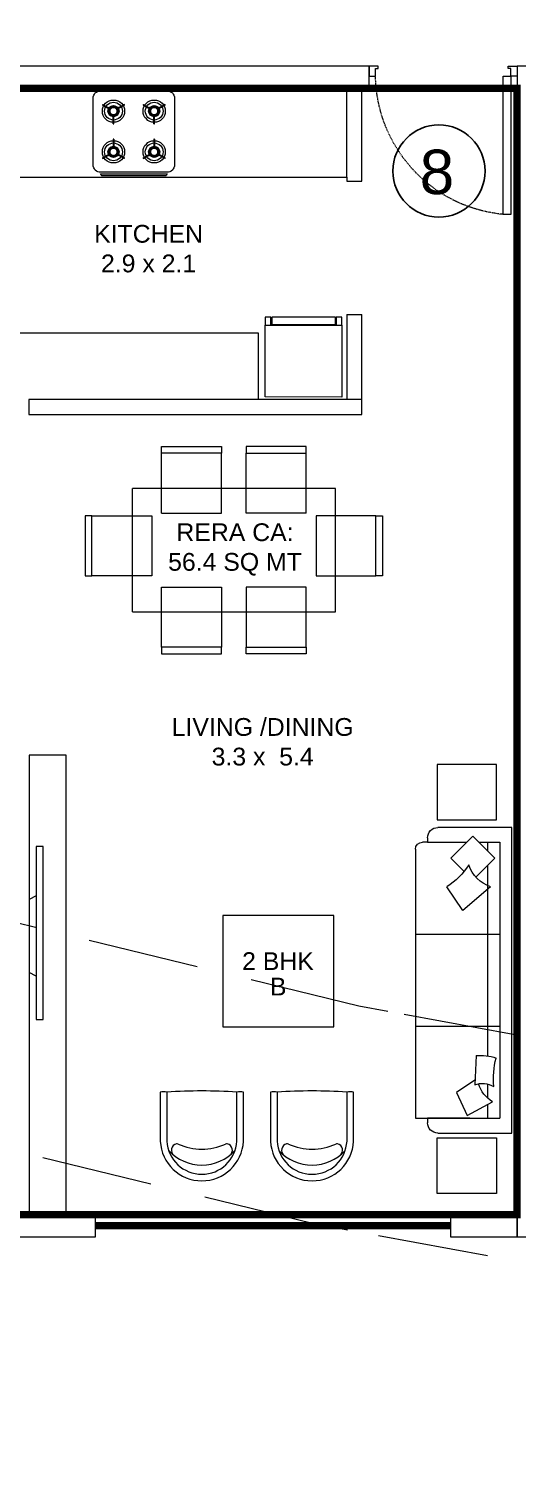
# Model space of a CAD drawing. Header units: inches. Extents: x 27644242 to 29761523, y -859349 to 216979.
# Drawn here: x 29104719 to 29108018, y -407051 to -397291 of the extents above; entities that cross this region are included whole.
import ezdxf

# ---------------------------------------------------------------- set-up
doc = ezdxf.new("R2010")
doc.units = ezdxf.units.IN
doc.header["$MEASUREMENT"] = 0
doc.set_wipeout_variables(frame=1)
doc.linetypes.add('01-Xref Col Podium Lvl-1$0$HIDDEN', pattern=[0.375, 0.25, -0.125])
doc.linetypes.add('DASHED', pattern=[0.75, 0.5, -0.25])
doc.layers.get('Defpoints').update_dxf_attribs({"color": 8})
for name, color, linetype, lineweight in [('DOOR', 4, 'Continuous', 0), ('FURN', 250, 'Continuous', 0), ('RVA Site Boundary', 17, 'Continuous', 15), ('WALL', 7, 'Continuous', 20), ('WINDOW', 162, 'Continuous', 13)]:
    doc.layers.add(name, color=color, linetype=linetype, lineweight=lineweight)
doc.layers.add('text', color=7, linetype='Continuous')
doc.styles.add('AMITS', font='arial.ttf')

# ---------------------------------------------------------------- blocks, each defined once
blk = doc.blocks.new('TVVVV')
at = {"layer": 'FURN', "ltscale": 1000, "elevation": 0}
blk.add_lwpolyline([(-129.9, 740.3), (-82, 740.3), (-82, -428.6), (-129.9, -428.6)], close=True, dxfattribs=at)
for points in [[(-129.9, 446.7), (-178.7, 422)], [(-129.9, -95.7), (-178.7, -71)]]:
    blk.add_lwpolyline(points, dxfattribs=at)
blk = doc.blocks.new('DOOR_750')
at = {"layer": 'DOOR'}
for points in [[(-70, 50), (-32.5, 50), (-32.5, 750), (-70, 750)], [(-750, 50), (-717.5, 50), (-717.5, 12.5), (-705, 12.5), (-705, 0), (-750, 0)], [(0, 50), (-32.5, 50), (-32.5, 12.5), (-45, 12.5), (-45, 0), (0, 0)]]:
    blk.add_lwpolyline(points, close=True, dxfattribs=at)
at = {"layer": 'DOOR', "linetype": 'DASHED', "ltscale": 10}
blk.add_arc((-2.4, 38), 715.2, 95.4221, 179.04025, dxfattribs=at)
blk = doc.blocks.new('FRDG')
at = {"layer": 'FURN', "color": 8, "lineweight": 0, "extrusion": (3.3432e-08, -6.87431e-09, 1), "elevation": 0}
for points in [[(9345.998, -728.492), (9346.508, -728.492), (9346.508, -727.946), (9345.998, -727.946)], [(9346.508, -727.946), (9346.566, -727.946), (9346.566, -727.986), (9346.508, -727.986)], [(9346.514, -727.992), (9346.566, -727.992), (9346.566, -728.444), (9346.514, -728.444)], [(9346.508, -728.452), (9346.566, -728.452), (9346.566, -728.492), (9346.508, -728.492)]]:
    blk.add_lwpolyline(points, close=True, dxfattribs=at)
blk = doc.blocks.new('hob')
at = {"layer": 'FURN', "extrusion": (2e-16, 7.34249e-08, 1)}
for p, q in [((-747640.1, 890446.8), (-747612.6, 890399.1)), ((-747635.8, 890449.3), (-747608.2, 890401.6)), ((-747510.5, 890377), (-747565.5, 890377)), ((-747405.4, 890377), (-747350.3, 890377)), ((-747280.1, 890449.3), (-747307.7, 890401.6)), ((-747275.8, 890446.8), (-747303.3, 890399.1)), ((-747640.1, 890302.2), (-747612.6, 890349.9)), ((-747635.8, 890299.7), (-747608.2, 890347.4)), ((-747510.5, 890372), (-747565.5, 890372)), ((-747405.4, 890372), (-747350.3, 890372)), ((-747280.1, 890299.7), (-747307.7, 890347.4)), ((-747275.8, 890302.2), (-747303.3, 890349.9)), ((-747640.1, 890171.8), (-747612.6, 890124.1)), ((-747635.8, 890174.3), (-747608.2, 890126.6)), ((-747510.5, 890102), (-747565.5, 890102)), ((-747510.5, 890097), (-747565.5, 890097)), ((-747405.4, 890102), (-747350.3, 890102)), ((-747405.4, 890097), (-747350.3, 890097)), ((-747280.1, 890174.3), (-747307.7, 890126.6)), ((-747275.8, 890171.8), (-747303.3, 890124.1)), ((-747640.1, 890027.2), (-747612.6, 890074.9)), ((-747635.8, 890024.7), (-747608.2, 890072.4)), ((-747280.1, 890024.7), (-747307.7, 890072.4)), ((-747275.8, 890027.2), (-747303.3, 890074.9))]:
    blk.add_line(p, q, dxfattribs=at)
at = {"layer": 'FURN', "extrusion": (2e-16, 7.34249e-08, 1), "elevation": 0.1}
for points in [[(-747232.9, 889962), (-747682.9, 889962, -0.414214), (-747732.9, 890012), (-747732.9, 890462, -0.414214), (-747682.9, 890512), (-747232.9, 890512, -0.414214), (-747182.9, 890462), (-747182.9, 890012, -0.414214)], [(-747172.9, 890462, -0.414214), (-747157.9, 890447), (-747157.9, 890027, -0.414214), (-747172.9, 890012), (-747172.9, 890027)]]:
    blk.add_lwpolyline(points, format="xyb", close=True, dxfattribs=at)
at = {"layer": 'FURN', "extrusion": (2e-16, 7.34249e-08, 1), "const_width": 20, "elevation": 0.1}
for points in [[(-747625.4, 890374.5, 1), (-747565.4, 890374.5, 1)], [(-747290.4, 890374.5, 1), (-747350.4, 890374.5, 1)], [(-747625.4, 890099.5, -1), (-747565.4, 890099.5, -1)], [(-747290.4, 890099.5, 1), (-747350.4, 890099.5, 1)]]:
    blk.add_lwpolyline(points, format="xyb", close=True, dxfattribs=at)
at = {"layer": 'FURN', "extrusion": (2e-16, 7.34249e-08, 1)}
for centre, radius in [((-747595.4, 890374.5, 0.1), 75), ((-747595.4, 890374.5, 0.1), 60), ((-747595.4, 890374.5, 0.1), 37.5), ((-747320.4, 890374.5, 0.1), 75), ((-747320.4, 890374.5, 0.1), 60), ((-747320.4, 890374.5, 0.1), 37.5), ((-747595.4, 890099.5, 0.1), 75), ((-747595.4, 890099.5, 0.1), 60), ((-747595.4, 890099.5, 0.1), 37.5), ((-747320.4, 890099.5, 0.1), 75), ((-747320.4, 890099.5, 0.1), 60), ((-747320.4, 890099.5, 0.1), 37.5)]:
    blk.add_circle(centre, radius, dxfattribs=at)
for centre, start, end in [((-747595.4, 890374.5, 0.1), 118.31459, 121.68541), ((-747595.4, 890374.5, 0.1), 358.31459, 1.68541), ((-747320.4, 890374.5, 0.1), 178.31459, 181.68541), ((-747320.4, 890374.5, 0.1), 58.31459, 61.68541), ((-747320.4, 890374.5, 0.1), 58.31459, 61.68541), ((-747595.4, 890374.5, 0.1), 238.31459, 241.68541), ((-747320.4, 890374.5, 0.1), 298.31459, 301.68541), ((-747595.4, 890099.5, 0.1), 118.31459, 121.68541), ((-747595.4, 890099.5, 0.1), 358.31459, 1.68541), ((-747320.4, 890099.5, 0.1), 178.31459, 181.68541), ((-747320.4, 890099.5, 0.1), 58.31459, 61.68541), ((-747320.4, 890099.5, 0.1), 58.31459, 61.68541), ((-747595.4, 890099.5, 0.1), 238.31459, 241.68541), ((-747320.4, 890099.5, 0.1), 298.31459, 301.68541)]:
    blk.add_arc(centre, 85, start, end, dxfattribs=at)
blk = doc.blocks.new('DINING TBALE')
at = {"layer": 'FURN'}
for p, q in [((551.6, 1664.6, 0.3), (551.6, 1709.6, 0.3)), ((551.6, 1709.6, 0.3), (956.6, 1709.6, 0.3)), ((551.6, 1664.6, 0.3), (551.6, 1709.6, 0.3)), ((956.6, 1664.6, 0.3), (551.6, 1664.6, 0.3)), ((551.6, 1664.6, 0.3), (551.6, 1259.6, 0.3)), ((956.6, 1664.6, 0.3), (551.6, 1664.6, 0.3)), ((956.6, 1709.6, 0.3), (956.6, 1664.6, 0.3)), ((956.6, 1259.6, 0.3), (956.6, 1664.6, 0.3)), ((1123.3, 1709.6, 0.3), (1123.3, 1664.6, 0.3)), ((1528.3, 1709.6, 0.3), (1123.3, 1709.6, 0.3)), ((1123.3, 1259.6, 0.3), (1123.3, 1664.6, 0.3)), ((1123.3, 1664.6, 0.3), (1528.3, 1664.6, 0.3)), ((1123.3, 1664.6, 0.3), (1528.3, 1664.6, 0.3)), ((1528.3, 1664.6, 0.3), (1528.3, 1709.6, 0.3)), ((1528.3, 1664.6, 0.3), (1528.3, 1709.6, 0.3)), ((1528.3, 1664.6, 0.3), (1528.3, 1259.6, 0.3)), ((1726.2, 1426.2, 0.3), (353.7, 1426.2, 0.3)), ((353.7, 1426.2, 0.3), (353.7, 594.2, 0.3)), ((1726.2, 1426.2, 0.3), (1726.2, 594.2, 0.3)), ((35, 1184.3, 0.3), (80, 1184.3, 0.3)), ((35, 779.3, 0.3), (35, 1184.3, 0.3)), ((485, 1184.3, 0.3), (80, 1184.3, 0.3)), ((80, 1184.3, 0.3), (80, 779.3, 0.3)), ((80, 1184.3, 0.3), (80, 779.3, 0.3)), ((485, 779.3, 0.3), (485, 1184.3, 0.3)), ((551.6, 1259.6, 0.3), (956.6, 1259.6, 0.3)), ((1528.3, 1259.6, 0.3), (1123.3, 1259.6, 0.3)), ((1594.9, 1184.3, 0.3), (1999.9, 1184.3, 0.3)), ((1594.9, 779.3, 0.3), (1594.9, 1184.3, 0.3)), ((2044.9, 1184.3, 0.3), (1999.9, 1184.3, 0.3)), ((1999.9, 1184.3, 0.3), (1999.9, 779.3, 0.3)), ((1999.9, 1184.3, 0.3), (1999.9, 779.3, 0.3)), ((2044.9, 779.3, 0.3), (2044.9, 1184.3, 0.3)), ((80, 779.3, 0.3), (35, 779.3, 0.3)), ((80, 779.3, 0.3), (35, 779.3, 0.3)), ((80, 779.3, 0.3), (485, 779.3, 0.3)), ((551.6, 760.8, 0.3), (956.6, 760.8, 0.3)), ((551.6, 760.8, 0.3), (551.6, 355.8, 0.3)), ((956.6, 760.8, 0.3), (956.6, 355.8, 0.3)), ((1123.3, 760.8, 0.3), (1123.3, 355.8, 0.3)), ((1528.3, 760.8, 0.3), (1123.3, 760.8, 0.3)), ((1528.3, 760.8, 0.3), (1528.3, 355.8, 0.3)), ((1999.9, 779.3, 0.3), (1594.9, 779.3, 0.3)), ((1999.9, 779.3, 0.3), (2044.9, 779.3, 0.3)), ((1999.9, 779.3, 0.3), (2044.9, 779.3, 0.3)), ((353.7, 594.2, 0.3), (1726.2, 594.2, 0.3)), ((551.6, 355.8, 0.3), (551.6, 310.8, 0.3)), ((551.6, 355.8, 0.3), (551.6, 310.8, 0.3)), ((956.6, 355.8, 0.3), (551.6, 355.8, 0.3)), ((956.6, 355.8, 0.3), (551.6, 355.8, 0.3)), ((551.6, 310.8, 0.3), (956.6, 310.8, 0.3)), ((956.6, 310.8, 0.3), (956.6, 355.8, 0.3)), ((1123.3, 310.8, 0.3), (1123.3, 355.8, 0.3)), ((1123.3, 355.8, 0.3), (1528.3, 355.8, 0.3)), ((1123.3, 355.8, 0.3), (1528.3, 355.8, 0.3)), ((1528.3, 310.8, 0.3), (1123.3, 310.8, 0.3)), ((1528.3, 355.8, 0.3), (1528.3, 310.8, 0.3)), ((1528.3, 355.8, 0.3), (1528.3, 310.8, 0.3))]:
    blk.add_line(p, q, dxfattribs=at)
blk = doc.blocks.new('sofasaaaaaaaaaaa')
at = {"color": 0, "linetype": 'ByBlock'}
for p, q in [((-275.4, 791.2), (1540.6, 791.2)), ((298.9, 791.2), (298.9, 220.8)), ((919.7, 791.2), (919.7, 220.8)), ((1540.6, 791.2), (1540.6, 220.8)), ((-352.1, 709.7), (-322, 709.7)), ((-322, 709.7), (-322, 744.7)), ((-322, 709.7), (-322, 443.7)), ((1540.6, 709.7), (1570.7, 709.7)), ((1540.6, 424.5), (1540.6, 709.7)), ((-422, 139.3), (-422, 639.9)), ((1640.6, 639.9), (1640.6, 139.3)), ((-214.4, 551.3), (-362.5, 403.1)), ((-125.9, 462.8), (-214.4, 551.3)), ((137.3, 470.5), (-22.2, 579.5)), ((1283.3, 389.1), (1365.5, 514.1)), ((1365.5, 514.1), (1521.5, 442.3)), ((-362.5, 403.1), (-214.4, 254.9)), ((-22.2, 283.2), (137.3, 470.5)), ((1521.5, 442.3), (1429.8, 270.3)), ((-322, 362.5), (-322, 220.8)), ((-261.7, 302.3), (-322, 302.3)), ((-214.4, 254.9), (-86.6, 382.7)), ((1120.5, 302.3), (-167, 302.3)), ((1117.7, 382), (1313.9, 390.4)), ((1405.4, 302.3), (1309.9, 302.3)), ((1540.6, 302.3), (1446.8, 302.3)), ((-322, 220.8), (1540.6, 220.8)), ((1640.6, 139.3), (-422, 139.3))]:
    blk.add_line(p, q, dxfattribs=at)
for centre, radius, start, end in [((-275.4, 744.7), 46.6, 90, 180), ((-352.1, 639.9), 69.8, 90, 180), ((1570.7, 639.9), 69.8, 0, 90), ((-415.4, 824.5), 463.3, 301.93011, 328.06989), ((-242.2, 211.4), 231.4, 18.07851, 71.92149), ((1464.8, 354.2), 348.2, 175.41548, 198.06974), ((1460, 339.6), 154.7, 160.8325, 209.92347), ((1234.2, 146.5), 231.5, 32.33007, 71.50567), ((1279.8, -337.5), 601.7, 85.59898, 104.04019)]:
    blk.add_arc(centre, radius, start, end, dxfattribs=at)
blk = doc.blocks.new('cha-1')
at = {"color": 0, "linetype": 'ByBlock'}
for points in [[(375, 10), (375, 453, 0.950858), (-375, 453), (-375, 10)], [(315, 11), (315, 452, 0.946504), (-315, 452), (-315, 11)]]:
    blk.add_lwpolyline(points, format="xyb", dxfattribs=at)
for centre, radius, start, end in [((0, 263), 405, 42.4573, 137.5427), ((-217, 533), 58.2, 126.2045, 258.1486), ((0, 17), 508, 65.1508, 114.8492), ((217, 533), 58.2, 281.8514, 53.7955), ((-224, 501), 25, 258.1486, 294.8492), ((224, 501), 25, 245.1508, 281.8514), ((-347, 125), 118, 256.2867, 285.6904), ((0, 4466), 4466, 265.9551, 274.0449), ((347, 125), 118, 254.3096, 283.7133)]:
    blk.add_arc(centre, radius, start, end, dxfattribs=at)

msp = doc.modelspace()

# ---------------------------------------------------------------- linework, layer by layer
at = {"layer": 'Defpoints', "ltscale": 500, "const_width": 50}
msp.add_lwpolyline([(29103968.2, -397692.7), (29103968.2, -399942.7), (29103818.2, -399942.7), (29103818.2, -399842.7), (29102518, -399842.7), (29102518, -401292.6), (29100918.2, -401292.6), (29100918.2, -399842.8), (29098518.2, -399842.8), (29098525.1, -404741.1), (29101618.7, -404739.8), (29101618.2, -405292.7), (29104618.2, -405292.7), (29104618.2, -405292.7), (29108018.2, -405292.7), (29108018.2, -397692.7), (29103968.2, -397692.7)], dxfattribs=at)
at = {"layer": 'FURN', "ltscale": 500}
for p, q in [((29103968.2, -398292.7), (29106868.2, -398292.7)), ((29103968.2, -399342.7), (29106268.2, -399342.7)), ((29106268.2, -399342.7), (29106268.2, -399792.7))]:
    msp.add_line(p, q, dxfattribs=at)
msp.add_lwpolyline([(29104719.9, -405292.7), (29104969.9, -405292.7), (29104969.9, -402192.7), (29104719.9, -402192.7)], close=True, dxfattribs=at)
at = {"layer": 'FURN', "ltscale": 500, "elevation": 0}
for points in [[(29107877.9, -402254.7), (29107477.9, -402254.7), (29107477.9, -402629.7), (29107877.9, -402629.7)], [(29107877.9, -405149.6), (29107477.9, -405149.6), (29107477.9, -404774.6), (29107877.9, -404774.6)]]:
    msp.add_lwpolyline(points, close=True, dxfattribs=at)
at = {"layer": 'FURN', "ltscale": 1000}
msp.add_lwpolyline([(29106030.4, -404025), (29106780.4, -404025), (29106780.4, -403275), (29106030.4, -403275)], close=True, dxfattribs=at)
at = {"layer": 'RVA Site Boundary', "color": 252, "linetype": '01-Xref Col Podium Lvl-1$0$HIDDEN', "ltscale": 3000}
for points in [[(29117725.3, -390525.5), (29119006.8, -395310.5), (29119222.3, -396093.2), (29117093, -400019.2), (29120135.2, -402879.8), (29120270.6, -407092.2), (29119614.6, -408475.4), (29119403.1, -408457), (29112333, -407843), (29110340.5, -407588.3), (29110031.5, -405980.6), (29106872.8, -405397), (29106636, -405353.2), (29097508.8, -403137.6), (29091807.5, -404966), (29090493.2, -405309.2), (29084534.6, -405142.6), (29078620.2, -405337.4), (29077902, -405402.8), (29070600.6, -405819.7), (29062287.5, -406576.4)], [(29116277.7, -390918.7), (29117559.2, -395703.6), (29117615.8, -395909), (29115223.3, -400320.2), (29118655.9, -403547.8), (29118759.7, -406777.5), (29118706, -406890.8), (29112493.1, -406351.2), (29111608.5, -406238.2), (29111311.3, -404691.7), (29107145.4, -403921.9), (29106949.5, -403885.7), (29097452.6, -401580.4), (29091388.7, -403525.1), (29090321.2, -403803.8), (29084530.8, -403641.9), (29078527.4, -403839.6), (29077791.2, -403906.7), (29070489.8, -404323.6), (29062063, -405090.7)]]:
    msp.add_lwpolyline(points, dxfattribs=at)
at = {"layer": 'text', "color": 1, "ltscale": 500}
msp.add_circle((29107490, -398250.3), 311.4, dxfattribs=at)
at = {"layer": 'WALL', "ltscale": 500}
for p, q in [((29106968.2, -397692.7), (29106868.2, -397692.7)), ((29106868.2, -398292.7), (29106868.2, -397692.7)), ((29106968.2, -398317.7), (29106968.2, -397692.7)), ((29106868.2, -398292.7), (29106868.2, -398317.7)), ((29106868.2, -398317.7), (29106968.2, -398317.7)), ((29106868.2, -399217.7), (29106868.2, -399792.7)), ((29106868.2, -399217.7), (29106968.2, -399217.7)), ((29106968.2, -399792.7), (29106968.2, -399217.7))]:
    msp.add_line(p, q, dxfattribs=at)
for points in [[(29107018.2, -397542.7), (29103818.2, -397542.7), (29103818.2, -397692.7), (29107018.2, -397692.7)], [(29108168.2, -397542.7), (29108018.2, -397542.7), (29108018.2, -405442.7), (29108168.2, -405442.7)], [(29106968.2, -399892.7), (29106968.2, -399792.7), (29104718.2, -399792.7), (29104718.2, -399892.7)], [(29105168.3, -405442.7), (29105168.3, -405292.7), (29104318.2, -405292.7), (29104318.2, -405442.7)], [(29108018.2, -405442.7), (29108018.2, -405292.7), (29107568.3, -405292.7), (29107568.3, -405442.7)]]:
    msp.add_lwpolyline(points, close=True, dxfattribs=at)
at = {"layer": 'WINDOW', "ltscale": 500, "const_width": 50}
msp.add_lwpolyline([(29107568.3, -405367.7), (29105168.3, -405367.7)], dxfattribs=at)

# ---------------------------------------------------------------- block references
at = {"layer": 'DOOR', "xscale": -1.333333977559269, "yscale": 1.333333977559269, "zscale": 1.333333977559269, "rotation": 180}
msp.add_blockref('DOOR_750', (29108018.2, -397542.7), dxfattribs=at)
at = {"layer": 'FURN', "rotation": 270.0000000000086}
msp.add_blockref('hob', (28215191.3, -1145441.4, 0), dxfattribs=at)
at = {"layer": 'FURN', "extrusion": (-6.40542e-09, -9.36485e-09, 1), "xscale": -950.000000000018, "yscale": 950.0000000000116, "zscale": 950.0000000000109, "rotation": 269.9749165264677}
msp.add_blockref('FRDG', (29794495.5, -9278775.3, -0.1), dxfattribs=at)
at = {"layer": 'FURN', "ltscale": 1000, "rotation": 180}
msp.add_blockref('DINING TBALE', (29107144.5, -399798.5, -0.3), dxfattribs=at)
at = {"layer": 'FURN', "ltscale": 1000, "xscale": -1}
for name, p, rotation in [('sofasaaaaaaaaaaa', (29108122.6, -403102.4), 90.00000000000001), ('TVVVV', (29104898.6, -403236.9, 0), 180)]:
    msp.add_blockref(name, p, dxfattribs=dict(at, rotation=rotation))

# ---------------------------------------------------------------- texts
at = {"layer": 'text', "color": 1, "ltscale": 100, "style": 'AMITS'}
for s, insert, char_height, width, attachment_point in [('\\pxqc;8', (29107104.1, -398105.9), 300, 744.906, 1), ('\\pxqc;2 BHK', (29105544.6, -403642.4), 120, 1715.235, 7), ('\\pxqc;B', (29105546, -403814), 120, 1715.235, 7)]:
    msp.add_mtext(s, dxfattribs=dict(at, insert=insert, char_height=char_height, width=width, attachment_point=attachment_point))
at = {"layer": 'text', "ltscale": 100, "char_height": 120, "width": 1715.235, "style": 'AMITS'}
for s, insert, attachment_point in [('\\pxqc;KITCHEN\\P2.9 x 2.1', (29106385.5, -398613.7), 3), ('\\pxqc;RERA CA: \\P56.4 SQ MT', (29105254.2, -400627.8), 1), ('\\pxqc;LIVING /DINING\\P3.3 x  5.4', (29107156.4, -401942), 3)]:
    msp.add_mtext(s, dxfattribs=dict(at, insert=insert, attachment_point=attachment_point))

# ---------------------------------------------------------------- next in the draw order: block references
at = {"layer": 'FURN', "ltscale": 1000, "xscale": 0.7494972036074088, "yscale": 0.7494972036074088, "zscale": 0.7494972036074088, "rotation": 180}
for p in [(29105887.9, -404458.5), (29106632.7, -404458.5)]:
    msp.add_blockref('cha-1', p, dxfattribs=at)

doc.saveas('drawing.dxf')
